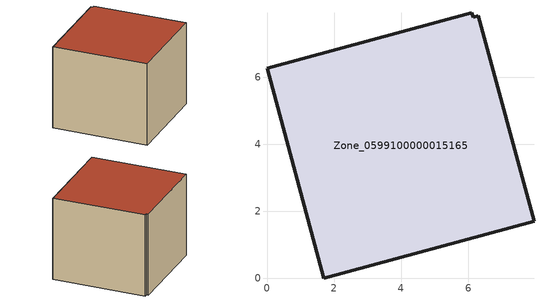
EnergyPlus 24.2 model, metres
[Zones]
Zone_0599100000015165
 floor ground (C_G): 6.14,7.79 6.3,7.83 7.96,1.71 1.7,0 0,6.27 6.1,7.92 z0
 wall outside (C_F): 1.7,0 7.96,1.71 6.3,7.83 6.14,7.79 6.1,7.92 0,6.27 1.7,0 z0:5.73
 roof outside (C_R): 6.3,7.83 6.14,7.79 6.1,7.92 0,6.27 1.7,0 7.96,1.71 z5.73
[BUILDING]
Pand.0599100000015165: North Axis=0; Terrain=City; Loads Convergence Tolerance Value=0.04; Temperature Convergence Tolerance Value=0.4; Solar Distribution=FullExterior; Maximum Number of Warmup Days=25; Minimum Number of Warmup Days=1
[Site:Location]
Rotterdam.The.Hague.AP_ZH_NLD Design_Conditions: Latitude=51.96; Longitude=4.45; Time Zone=1; Elevation=-4.5
[SITE:GROUNDTEMPERATURE:BUILDINGSURFACE]
18, 18, 18, 18, 18, 18, 18, 18, 18, 18, 18, 18
[MATERIAL] Thermal Absorptance=0.9; Solar Absorptance=0.7; Visible Absorptance=0.7
Name | Roughness | Thickness | Conductivity | Density | Specific Heat
G.TC.1946-1964 | MediumSmooth | 0.15 | 1 | 540 | 1210
F.TC.1946-1964 | Rough | 0.3 | 0.857143 | 1920 | 840
R.TC.1946-1964 | MediumRough | 0.2 | 0.235294 | 1500 | 1000
[CONSTRUCTION]
C_G: G.TC.1946-1964
C_F: F.TC.1946-1964
C_R: R.TC.1946-1964
[ZONE]
Zone_0599100000015165: Type=1; Multiplier=1; Ceiling Height=Autocalculate; Volume=Autocalculate; Floor Area=autocalculate; Part of Total Floor Area=Yes
[ZONEINFILTRATION:DESIGNFLOWRATE]
Infil_Zone_0599100000015165: Zone or ZoneList or Space or SpaceList=Zone_0599100000015165; Schedule=AlwaysOn; Design Flow Rate Calculation Method=Flow/Area; Flow Rate per Floor Area=0.003; Constant Term Coefficient=1; Temperature Term Coefficient=0; Velocity Term Coefficient=0; Velocity Squared Term Coefficient=0
[HVACTEMPLATE:ZONE:IDEALLOADSAIRSYSTEM]
Zone_0599100000015165: Maximum Heating Supply Air Temperature=50; Minimum Cooling Supply Air Temperature=13; Maximum Heating Supply Air Humidity Ratio=0.0156; Minimum Cooling Supply Air Humidity Ratio=0.0077; Heating Limit=NoLimit; Cooling Limit=NoLimit; Dehumidification Control Type=ConstantSensibleHeatRatio; Cooling Sensible Heat Ratio=0.7; Dehumidification Setpoint=60; Humidification Control Type=None; Humidification Setpoint=30; Outdoor Air Method=None; Outdoor Air Flow Rate per Person=0.00944; Outdoor Air Flow Rate per Zone Floor Area=0; Outdoor Air Flow Rate per Zone=0; Demand Controlled Ventilation Type=None; Outdoor Air Economizer Type=NoEconomizer; Heat Recovery Type=None; Sensible Heat Recovery Effectiveness=0.7; Latent Heat Recovery Effectiveness=0.65
[ZONECONTROL:THERMOSTAT]
ThermostatControl_Zone_0599100000015165: Zone or ZoneList=Zone_0599100000015165; Control Type Schedule=DualSetpointControlType; Control 1=Thermostat_Zone_0599100000015165; Temperature Difference Between Cutout And Setpoint=0
[THERMOSTATSETPOINT:DUALSETPOINT]
Thermostat_Zone_0599100000015165: Heating Setpoint Temperature Schedule=HeatingSetpoint_Zone_0599100000015165; Cooling Setpoint Temperature Schedule=CoolingSetpoint_Zone_0599100000015165
[SCHEDULE:COMPACT]
HeatingSetpoint_Zone_0599100000015165: Through: 12/31, For: AllDays, Until: 24:00, 21
CoolingSetpoint_Zone_0599100000015165: Through: 12/31, For: AllDays, Until: 24:00, 24
DualSetpointControlType: Through: 12/31, For: AllDays, Until: 24:00, 4
AlwaysOn: Through: 12/31, For: AllDays, Until: 24:00, 1
